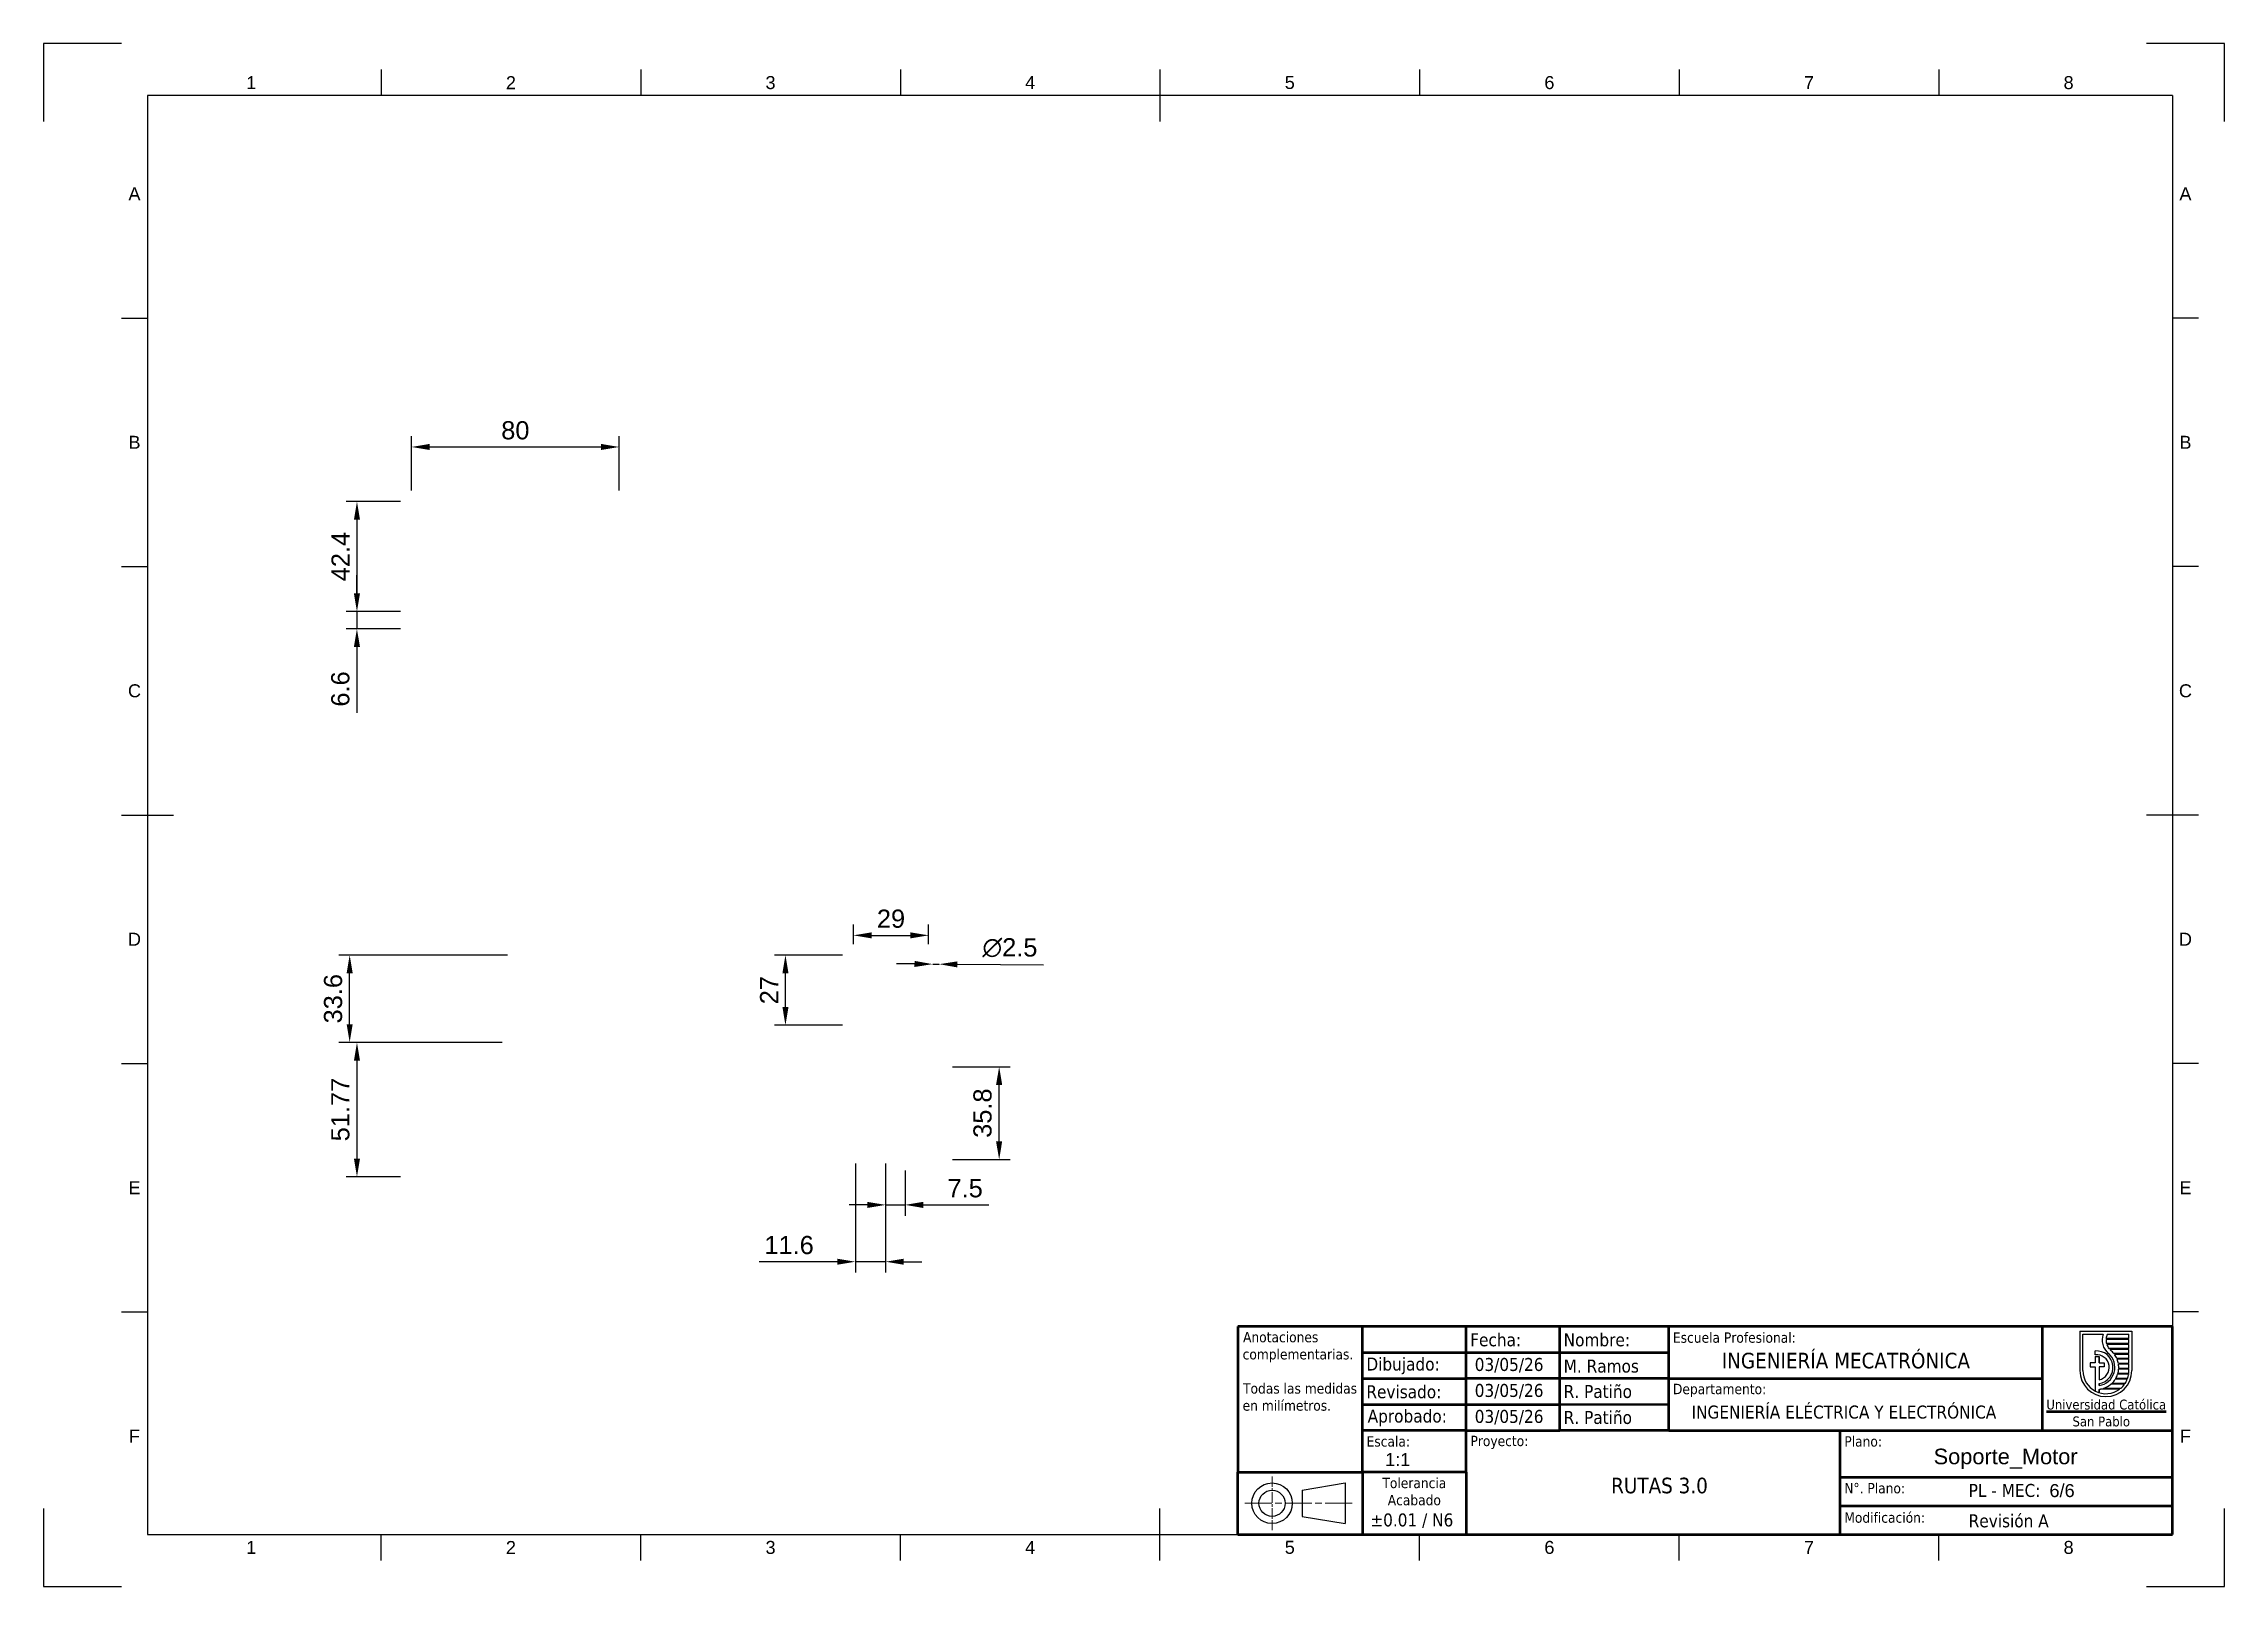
# Paper-space layout 'Brazo_2-Copiar(2)-Copiar-Copiar' of a CAD drawing. Header units: millimetres. Extents: x 0 to 420, y 0 to 297.
import ezdxf
from ezdxf.enums import TextEntityAlignment as Align

# ---------------------------------------------------------------- set-up
doc = ezdxf.new("R2010")
doc.units = ezdxf.units.MM
doc.header["$LTSCALE"] = 0.75
doc.linetypes.add('CHAIN', pattern=[0.3543, 0.2362, -0.0295, 0.0591, -0.0295])
for name, color, linetype, lineweight in [('BORDER', 7, 'Continuous', 25), ('FD_Dimensions', 7, 'Continuous', 25), ('Notes', 7, 'Continuous', 25), ('Title (ISO)', 7, 'Continuous', 50), ('TITLEBLOCK', 7, 'Continuous', 35)]:
    doc.layers.add(name, color=color, linetype=linetype, lineweight=lineweight)
doc.styles.add('FusionTitle', font='arial.ttf')
doc.styles.add('MtXpl_Tahoma', font='tahoma.ttf')
doc.styles.add('MtXpl_Tahoma_1', font='tahomabd.ttf')
doc.styles.get("Standard").update_dxf_attribs({"font": 'arial.ttf'})
doc.dimstyles.new('Dim-ISO-25', dxfattribs={"dimtxt": 3.5, "dimasz": 3.5, "dimexe": 2.1, "dimexo": 2.1, "dimgap": 1.4, "dimtad": 1, "dimzin": 12, "dimdsep": 46, "dimtxsty": 'Standard', "dimcen": 0, "dimazin": 3, "dimtp": 0.1, "dimtm": 0.1, "dimtfac": 0.714286, "dimtmove": 0, "dimatfit": 3, "dimfxl": 1, "dimtzin": 12, "dimarcsym": 0})

# ---------------------------------------------------------------- blocks, each defined once
blk = doc.blocks.new('ISO_A3_SHEET')
at = {"layer": 'BORDER'}
for p, q in [((65, 292), (65, 287)), ((115, 292), (115, 287)), ((165, 292), (165, 287)), ((215, 292), (215, 282)), ((265, 292), (265, 287)), ((315, 292), (315, 287)), ((365, 292), (365, 287)), ((410, 287), (20, 287)), ((20, 287), (20, 10)), ((410, 287), (410, 10)), ((15, 244.16666), (20, 244.16666)), ((415, 244.16666), (410, 244.16666)), ((15, 196.33333), (20, 196.33333)), ((415, 196.33333), (410, 196.33333)), ((15, 148.5), (25, 148.5)), ((415, 148.5), (405, 148.5)), ((15, 100.66667), (20, 100.66667)), ((415, 100.66667), (410, 100.66667)), ((15, 52.83334), (20, 52.83334)), ((415, 52.83334), (410, 52.83334)), ((215, 5), (215, 15)), ((20, 10), (410, 10)), ((65, 5), (65, 10)), ((115, 5), (115, 10)), ((165, 5), (165, 10)), ((265, 5), (265, 10)), ((315, 5), (315, 10)), ((365, 5), (365, 10))]:
    blk.add_line(p, q, dxfattribs=at)
at = {"layer": 'Defpoints'}
for p, q in [((15, 297), (0, 297)), ((0, 297), (0, 282)), ((420, 297), (405, 297)), ((420, 282), (420, 297)), ((0, 15), (0, 0)), ((420, 0), (420, 15)), ((0, 0), (15, 0)), ((405, 0), (420, 0))]:
    blk.add_line(p, q, dxfattribs=at)
at = {"layer": 'BORDER', "style": 'FusionTitle'}
for s, p in [('1', (40, 289.5)), ('2', (90, 289.5)), ('3', (140, 289.5)), ('4', (190, 289.5)), ('5', (240, 289.5)), ('6', (290, 289.5)), ('7', (340, 289.5)), ('8', (390, 289.5)), ('A', (17.5, 268.08333)), ('A', (412.5, 268.08333)), ('B', (17.5, 220.25)), ('B', (412.5, 220.25)), ('C', (17.5, 172.41667)), ('C', (412.5, 172.41667)), ('D', (17.5, 124.58334)), ('D', (412.5, 124.58334)), ('E', (17.5, 76.75001)), ('E', (412.5, 76.75001)), ('F', (17.5, 28.91668)), ('F', (412.5, 28.91668)), ('1', (40, 7.5)), ('2', (90, 7.5)), ('3', (140, 7.5)), ('4', (190, 7.5)), ('5', (240, 7.5)), ('6', (290, 7.5)), ('7', (340, 7.5)), ('8', (390, 7.5))]:
    blk.add_text(s, height=2.5, dxfattribs=at).set_placement(p, align=Align.MIDDLE)
blk = doc.blocks.new('MEC_UCSP_2026_ROTULO')
at = {"color": 7, "lineweight": 25}
blk.add_line((-17.82, 39.13), (-7.82, 39.13), dxfattribs=at)
at = {"lineweight": 25}
for p, q in [((-17.82, 39.13), (-17.82, 31.53)), ((-17.26, 31.53), (-17.26, 38.57)), ((-17.26, 38.57), (-13.32, 38.57)), ((-12.52, 38.57), (-8.38, 38.57)), ((-8.38, 37.69), (-8.38, 38.57)), ((-7.82, 39.13), (-7.82, 31.53)), ((-14.86, 34.59), (-14.86, 35.33)), ((-14.86, 34.23), (-14.86, 33.01)), ((-14.86, 34.23), (-14.12, 34.23)), ((-14.12, 34.23), (-14.12, 33.01)), ((-8.38, 37.53), (-12.79, 37.53)), ((-8.38, 37.69), (-12.78, 37.69)), ((-8.38, 36.73), (-12.71, 36.73)), ((-8.38, 36.58), (-12.66, 36.58)), ((-8.38, 35.77), (-12.21, 35.77)), ((-8.38, 35.62), (-12.08, 35.62)), ((-8.38, 34.82), (-11.28, 34.82)), ((-8.38, 34.66), (-11.16, 34.66)), ((-8.38, 33.86), (-10.71, 33.86)), ((-8.38, 33.71), (-10.64, 33.71)), ((-8.38, 36.73), (-8.38, 37.53)), ((-8.38, 35.77), (-8.38, 36.58)), ((-8.38, 34.82), (-8.38, 35.62)), ((-8.38, 33.86), (-8.38, 34.66)), ((-8.38, 32.9), (-8.38, 33.71)), ((-14.86, 33.01), (-15.86, 33.01)), ((-15.86, 33.01), (-15.86, 32.27)), ((-15.86, 32.27), (-14.86, 32.27)), ((-14.86, 32.27), (-14.86, 27.58)), ((-14.12, 33.01), (-13.13, 33.01)), ((-14.12, 32.27), (-14.12, 29.78)), ((-13.13, 32.27), (-14.12, 32.27)), ((-13.13, 33.01), (-13.13, 32.27)), ((-8.7, 29.88), (-11.02, 29.88)), ((-8.64, 30.03), (-10.92, 30.03)), ((-8.44, 30.84), (-10.57, 30.84)), ((-8.41, 30.99), (-10.52, 30.99)), ((-8.38, 32.9), (-10.42, 32.9)), ((-8.38, 32.75), (-10.39, 32.75)), ((-8.38, 31.79), (-10.37, 31.79)), ((-8.38, 31.95), (-10.36, 31.95)), ((-8.38, 31.95), (-8.38, 32.75)), ((-8.38, 31.53), (-8.38, 31.79)), ((-14.12, 29.03), (-14.12, 28.67)), ((-14.12, 27.93), (-14.12, 27.28)), ((-10.17, 27.97), (-13.85, 27.97)), ((-9.97, 28.12), (-13.26, 28.12)), ((-9.22, 28.92), (-11.84, 28.92)), ((-9.12, 29.08), (-11.67, 29.08))]:
    blk.add_line(p, q, dxfattribs=at)
for p, q in [((-14.12, 34.23), (-14.12, 33.01)), ((-14.12, 29.03), (-14.12, 28.67)), ((-14.12, 27.93), (-14.12, 27.28))]:
    blk.add_line(p, q)
for centre, radius, start, end in [((-10.22, 37.4), 3.32, 159.4919, 229.9701), ((-10.22, 37.4), 2.58, 153.2124, 173.7257), ((-14.62, 32.16), 3.17, 279.0593, 94.3439), ((-14.62, 32.16), 2.44, 281.8358, 95.6623), ((-14.62, 32.16), 3.53, 278.1382, 49.9701), ((-10.22, 37.4), 2.58, 177.1373, 195.1765), ((-10.22, 37.4), 2.58, 198.7319, 219.2627), ((-14.62, 32.16), 4.27, 38.4452, 49.9701), ((-14.62, 32.16), 4.27, 23.4265, 35.8674), ((-14.62, 32.16), 4.27, 9.9842, 21.2057), ((-12.82, 31.53), 5, 180, 0), ((-12.82, 31.53), 4.44, 180, 306.7065), ((-14.62, 32.16), 4.27, 313.664, 327.6519), ((-14.62, 32.16), 4.27, 330.0525, 341.8885), ((-14.62, 32.16), 4.27, 344.0373, 355.0278), ((-14.62, 32.16), 4.27, 357.0871, 7.9045), ((-12.82, 31.53), 4.44, 326.5146, 338.2428), ((-12.82, 31.53), 4.44, 340.3541, 351.0741), ((-12.82, 31.53), 4.44, 353.0681, 0), ((-14.62, 32.16), 4.27, 276.7227, 280.4384), ((-14.62, 32.16), 4.27, 288.631, 310.6014), ((-12.82, 31.53), 4.44, 309.8932, 324.1128)]:
    blk.add_arc(centre, radius, start, end, dxfattribs=at)
at = {"lineweight": 35}
blk.add_arc((-10.22, 37.4), 2.58, 223.8063, 229.9701, dxfattribs=at)
at = {"layer": 'Title (ISO)'}
for p, q in [((0, 40), (-180, 40)), ((-180, 40), (-180, 12)), ((-156, 35), (-156, 40)), ((-136, 35), (-136, 40)), ((-118, 35), (-118, 40)), ((-97, 35), (-97, 40)), ((-25, 20), (-25, 40)), ((0, 11), (0, 40)), ((-156, 29.95), (-156, 35)), ((-156, 35), (-136, 35)), ((-136, 35), (-118, 35)), ((-136, 30), (-136, 35)), ((-118, 30), (-118, 35.01)), ((-118, 35), (-97, 35)), ((-97, 30), (-97, 35)), ((-156, 30), (-136, 30)), ((-156, 24.96), (-156, 29.95)), ((-136, 20), (-136, 30)), ((-136, 30), (-136, 30)), ((-118, 30), (-136, 30)), ((-118, 25.06), (-118, 30)), ((-97, 30), (-118, 30)), ((-97, 30), (-25, 30)), ((-97, 25), (-97, 30)), ((-156, 25), (-136, 25)), ((-156, 20), (-156, 24.96)), ((-136, 25), (-118, 25)), ((-118, 20), (-118, 25.06)), ((-97, 24.94), (-118, 25)), ((-97, 20), (-97, 25)), ((-136, 20), (-156, 20)), ((-156, 12), (-156, 20)), ((-136, 12), (-136, 20)), ((-136, 20), (-118, 20)), ((-97, 20), (-118, 20)), ((-97, 20), (-64, 20)), ((-64, 11), (-64, 20)), ((-64, 20), (0, 20)), ((-180, 12), (-156, 12)), ((-180, 0), (-180, 12)), ((-136, 12), (-156, 12)), ((-156, 12), (-156, 0)), ((-136, 12), (-136, 0)), ((-64, 11), (0, 11)), ((-64, 5.5), (-64, 11)), ((0, 0), (0, 11)), ((-64, 0), (-64, 5.5)), ((-64, 5.5), (-0.09, 5.5)), ((-180, 0), (0, 0))]:
    blk.add_line(p, q, dxfattribs=at)
at = {"layer": 'Title (ISO)', "linetype": 'CHAIN', "lineweight": 18, "ltscale": 11.506328}
blk.add_line((-173.41, 11.18), (-173.41, 0.82), dxfattribs=at)
at = {"layer": 'Title (ISO)', "lineweight": 25}
for p, q in [((-167.64, 8.52), (-159.31, 9.9)), ((-167.64, 8.52), (-167.64, 3.48)), ((-159.31, 9.9), (-159.31, 2.1)), ((-167.64, 3.48), (-159.31, 2.1))]:
    blk.add_line(p, q, dxfattribs=at)
at = {"layer": 'Title (ISO)', "linetype": 'CHAIN', "lineweight": 18, "ltscale": 29.126099}
blk.add_line((-178.64, 6), (-158, 6), dxfattribs=at)
at = {"layer": 'Title (ISO)', "lineweight": 25}
for radius in [3.9, 2.52]:
    blk.add_circle((-173.41, 6), radius, dxfattribs=at)
at = {"layer": 'Title (ISO)'}
for s, height, style, p in [('Anotaciones', 2, 'MtXpl_Tahoma', (-179, 36.99)), ('Fecha:', 2.5, 'MtXpl_Tahoma', (-135.25, 36.22)), ('Nombre:', 2.5, 'MtXpl_Tahoma', (-117.25, 36.22)), ('Escuela Profesional:', 2, 'MtXpl_Tahoma', (-96.2, 36.9)), ('complementarias.', 2, 'MtXpl_Tahoma', (-179.08, 33.69)), ('Dibujado:', 2.5, 'MtXpl_Tahoma', (-155.25, 31.55)), ('03/05/26', 2.5, 'MtXpl_Tahoma', (-134.38, 31.47)), ('M. Ramos', 2.5, 'MtXpl_Tahoma', (-117.25, 31.16)), ('INGENIERÍA MECATRÓNICA', 3, 'MtXpl_Tahoma', (-86.81, 31.97)), ('Todas las medidas', 2, 'MtXpl_Tahoma', (-179, 27.11)), ('en milímetros.', 2, 'MtXpl_Tahoma', (-179.08, 23.82)), ('Revisado:', 2.5, 'MtXpl_Tahoma', (-155.25, 26.22)), ('03/05/26', 2.5, 'MtXpl_Tahoma', (-134.38, 26.47)), ('R. Patiño', 2.5, 'MtXpl_Tahoma', (-117.25, 26.27)), ('Departamento:', 2, 'MtXpl_Tahoma', (-96.2, 27)), ('INGENIERÍA ELÉCTRICA Y ELECTRÓNICA', 2.5, 'MtXpl_Tahoma', (-92.63, 22.31)), ('%%UUniversidad Católica', 1.9, 'MtXpl_Tahoma', (-24.29, 24.05)), ('Aprobado:', 2.5, 'MtXpl_Tahoma', (-155, 21.54)), ('03/05/26', 2.5, 'MtXpl_Tahoma', (-134.38, 21.47)), ('R. Patiño', 2.5, 'MtXpl_Tahoma', (-117.25, 21.27)), ('San Pablo', 1.9, 'MtXpl_Tahoma_1', (-19.25, 20.8)), ('Escala:', 2, 'MtXpl_Tahoma', (-155.2, 16.91)), ('Proyecto:', 2, 'MtXpl_Tahoma', (-135.2, 17)), ('Plano:', 2, 'MtXpl_Tahoma', (-63.2, 16.91)), ('Tolerancia', 2, 'MtXpl_Tahoma', (-152.16, 8.91)), ('RUTAS 3.0', 3, 'MtXpl_Tahoma', (-108.11, 7.92)), ('N°. Plano:', 2, 'MtXpl_Tahoma', (-63.2, 7.91)), ('PL - MEC:', 2.5, 'MtXpl_Tahoma', (-39.25, 7.22)), ('Acabado', 2, 'MtXpl_Tahoma', (-151.13, 5.62)), ('Modificación:', 2, 'MtXpl_Tahoma', (-63.2, 2.25)), ('±0.01 / N6', 2.5, 'MtXpl_Tahoma', (-154.49, 1.54)), ('Revisión A', 2.5, 'MtXpl_Tahoma', (-39.25, 1.37))]:
    blk.add_text(s, height=height, dxfattribs=dict(at, style=style)).set_placement(p)
at = {"layer": 'TITLEBLOCK', "lineweight": 13}
for tag, p in [('SCALE', (-151.64, 13.18)), ('SHEET', (-23.69, 7.19))]:
    blk.add_attdef(tag, p, '', height=2.5, dxfattribs=at)
blk = doc.blocks.new('*D599')
at = {"layer": 'Defpoints', "color": 0, "transparency": 16777216}
for p in [(110.85, 219.35), (70.85, 208.85), (110.85, 208.85)]:
    blk.add_point(p, dxfattribs=at)
at = {"layer": 'FD_Dimensions', "color": 0, "lineweight": -2, "transparency": 16777216}
for p, q in [((70.85, 210.95), (70.85, 221.45)), ((74.35, 219.35), (107.35, 219.35)), ((110.85, 210.95), (110.85, 221.45))]:
    blk.add_line(p, q, dxfattribs=at)
at = {"layer": 'FD_Dimensions', "color": 0, "transparency": 16777216}
for points in [[(74.35, 219.94), (74.35, 218.77), (70.85, 219.35)], [(107.35, 219.94), (107.35, 218.77), (110.85, 219.35)]]:
    blk.add_solid(points, dxfattribs=at)
at = {"layer": 'FD_Dimensions', "color": 0, "transparency": 16777216, "insert": (90.85, 222.54), "char_height": 3.5, "attachment_point": 5}
blk.add_mtext('80', dxfattribs=at)
blk = doc.blocks.new('*D600')
at = {"layer": 'Defpoints', "color": 0, "transparency": 16777216}
for p in [(70.85, 208.85), (60.35, 187.65), (70.85, 187.65)]:
    blk.add_point(p, dxfattribs=at)
at = {"layer": 'FD_Dimensions', "color": 0, "lineweight": -2, "transparency": 16777216}
for p, q in [((68.75, 208.85), (58.25, 208.85)), ((60.35, 205.35), (60.35, 191.15)), ((68.75, 187.65), (58.25, 187.65))]:
    blk.add_line(p, q, dxfattribs=at)
at = {"layer": 'FD_Dimensions', "color": 0, "transparency": 16777216}
for points in [[(59.77, 205.35), (60.93, 205.35), (60.35, 208.85)], [(59.77, 191.15), (60.93, 191.15), (60.35, 187.65)]]:
    blk.add_solid(points, dxfattribs=at)
at = {"layer": 'FD_Dimensions', "color": 0, "transparency": 16777216, "insert": (57.19, 198.25), "char_height": 3.5, "attachment_point": 5, "rotation": 90}
blk.add_mtext('42.4', dxfattribs=at)
blk = doc.blocks.new('*D601')
at = {"layer": 'Defpoints', "color": 0, "transparency": 16777216}
for p in [(60.34, 187.65), (70.85, 187.65), (70.85, 184.35)]:
    blk.add_point(p, dxfattribs=at)
at = {"layer": 'FD_Dimensions', "color": 0, "lineweight": -2, "transparency": 16777216}
for p, q in [((60.34, 191.15), (60.34, 194.65)), ((68.75, 187.65), (58.24, 187.65)), ((60.34, 187.65), (60.34, 184.35)), ((68.75, 184.35), (58.24, 184.35)), ((60.34, 180.85), (60.34, 168.16))]:
    blk.add_line(p, q, dxfattribs=at)
at = {"layer": 'FD_Dimensions', "color": 0, "transparency": 16777216}
for points in [[(59.76, 191.15), (60.93, 191.15), (60.34, 187.65)], [(59.76, 180.85), (60.93, 180.85), (60.34, 184.35)]]:
    blk.add_solid(points, dxfattribs=at)
at = {"layer": 'FD_Dimensions', "color": 0, "transparency": 16777216, "insert": (57.16, 172.76), "char_height": 3.5, "attachment_point": 5, "rotation": 90}
blk.add_mtext('6.6', dxfattribs=at)
blk = doc.blocks.new('*D602')
at = {"layer": 'Defpoints', "color": 0, "transparency": 16777216}
for p in [(170.45, 125.33), (155.95, 121.53), (170.45, 121.53)]:
    blk.add_point(p, dxfattribs=at)
at = {"layer": 'FD_Dimensions', "color": 0, "lineweight": -2, "transparency": 16777216}
for p, q in [((155.95, 123.63), (155.95, 127.43)), ((170.45, 123.63), (170.45, 127.43)), ((159.45, 125.33), (166.95, 125.33))]:
    blk.add_line(p, q, dxfattribs=at)
at = {"layer": 'FD_Dimensions', "color": 0, "transparency": 16777216}
for points in [[(159.45, 125.91), (159.45, 124.75), (155.95, 125.33)], [(166.95, 125.91), (166.95, 124.75), (170.45, 125.33)]]:
    blk.add_solid(points, dxfattribs=at)
at = {"layer": 'FD_Dimensions', "color": 0, "transparency": 16777216, "insert": (163.2, 128.52), "char_height": 3.5, "attachment_point": 5}
blk.add_mtext('29', dxfattribs=at)
blk = doc.blocks.new('*D603')
at = {"layer": 'Defpoints', "color": 0, "transparency": 16777216}
for p in [(171.23, 119.79), (172.48, 119.78)]:
    blk.add_point(p, dxfattribs=at)
at = {"layer": 'FD_Dimensions', "color": 0, "lineweight": -2, "transparency": 16777216}
for p, q in [((167.73, 119.82), (164.23, 119.86)), ((171.23, 119.79), (172.48, 119.78)), ((192.58, 119.57), (175.98, 119.74))]:
    blk.add_line(p, q, dxfattribs=at)
at = {"layer": 'FD_Dimensions', "color": 0, "transparency": 16777216}
for points in [[(167.73, 120.41), (167.72, 119.24), (171.23, 119.79)], [(175.98, 120.32), (175.97, 119.16), (172.48, 119.78)]]:
    blk.add_solid(points, dxfattribs=at)
at = {"layer": 'FD_Dimensions', "color": 0, "transparency": 16777216, "insert": (186.11, 122.92), "char_height": 3.5, "attachment_point": 5, "rotation": 359.4212}
blk.add_mtext('∅2.5', dxfattribs=at)
blk = doc.blocks.new('*D604')
at = {"layer": 'Defpoints', "color": 0, "transparency": 16777216}
for p in [(162.15, 82.15), (165.9, 82.15), (165.9, 73.44)]:
    blk.add_point(p, dxfattribs=at)
at = {"layer": 'FD_Dimensions', "color": 0, "lineweight": -2, "transparency": 16777216}
for p, q in [((162.15, 80.05), (162.15, 71.34)), ((165.9, 80.05), (165.9, 71.34)), ((158.65, 73.44), (155.15, 73.44)), ((162.15, 73.44), (165.9, 73.44)), ((169.4, 73.44), (182.07, 73.44))]:
    blk.add_line(p, q, dxfattribs=at)
at = {"layer": 'FD_Dimensions', "color": 0, "transparency": 16777216}
for points in [[(158.65, 74.02), (158.65, 72.85), (162.15, 73.44)], [(169.4, 74.02), (169.4, 72.85), (165.9, 73.44)]]:
    blk.add_solid(points, dxfattribs=at)
at = {"layer": 'FD_Dimensions', "color": 0, "transparency": 16777216, "insert": (177.48, 76.62), "char_height": 3.5, "attachment_point": 5}
blk.add_mtext('7.5', dxfattribs=at)
blk = doc.blocks.new('*D605')
at = {"layer": 'Defpoints', "color": 0, "transparency": 16777216}
for p in [(156.35, 83.5), (162.15, 83.5), (156.35, 62.5)]:
    blk.add_point(p, dxfattribs=at)
at = {"layer": 'FD_Dimensions', "color": 0, "lineweight": -2, "transparency": 16777216}
for p, q in [((156.35, 81.4), (156.35, 60.4)), ((162.15, 81.4), (162.15, 60.4)), ((152.85, 62.5), (137.79, 62.5)), ((162.15, 62.5), (156.35, 62.5)), ((165.65, 62.5), (169.15, 62.5))]:
    blk.add_line(p, q, dxfattribs=at)
at = {"layer": 'FD_Dimensions', "color": 0, "transparency": 16777216}
for points in [[(152.85, 63.08), (152.85, 61.92), (156.35, 62.5)], [(165.65, 63.08), (165.65, 61.92), (162.15, 62.5)]]:
    blk.add_solid(points, dxfattribs=at)
at = {"layer": 'FD_Dimensions', "color": 0, "transparency": 16777216, "insert": (143.57, 65.69), "char_height": 3.5, "attachment_point": 5}
blk.add_mtext('11.6', dxfattribs=at)
blk = doc.blocks.new('*D606')
at = {"layer": 'Defpoints', "color": 0, "transparency": 16777216}
for p in [(70.85, 104.73), (60.35, 78.85), (70.85, 78.85)]:
    blk.add_point(p, dxfattribs=at)
at = {"layer": 'FD_Dimensions', "color": 0, "lineweight": -2, "transparency": 16777216}
for p, q in [((68.75, 104.73), (58.25, 104.73)), ((60.35, 101.23), (60.35, 82.35)), ((68.75, 78.85), (58.25, 78.85))]:
    blk.add_line(p, q, dxfattribs=at)
at = {"layer": 'FD_Dimensions', "color": 0, "transparency": 16777216}
for points in [[(59.77, 101.23), (60.93, 101.23), (60.35, 104.73)], [(59.77, 82.35), (60.93, 82.35), (60.35, 78.85)]]:
    blk.add_solid(points, dxfattribs=at)
at = {"layer": 'FD_Dimensions', "color": 0, "transparency": 16777216, "insert": (57.16, 91.79), "char_height": 3.5, "attachment_point": 5, "rotation": 90}
blk.add_mtext('51.77', dxfattribs=at)
blk = doc.blocks.new('*D607')
at = {"layer": 'Defpoints', "color": 0, "transparency": 16777216}
for p in [(58.94, 121.53), (91.44, 121.53), (90.44, 104.73)]:
    blk.add_point(p, dxfattribs=at)
at = {"layer": 'FD_Dimensions', "color": 0, "lineweight": -2, "transparency": 16777216}
for p, q in [((89.34, 121.53), (56.84, 121.53)), ((58.94, 108.23), (58.94, 118.03)), ((88.34, 104.73), (56.84, 104.73))]:
    blk.add_line(p, q, dxfattribs=at)
at = {"layer": 'FD_Dimensions', "color": 0, "transparency": 16777216}
for points in [[(58.36, 118.03), (59.53, 118.03), (58.94, 121.53)], [(58.36, 108.23), (59.53, 108.23), (58.94, 104.73)]]:
    blk.add_solid(points, dxfattribs=at)
at = {"layer": 'FD_Dimensions', "color": 0, "transparency": 16777216, "insert": (55.76, 113.13), "char_height": 3.5, "attachment_point": 5, "rotation": 90}
blk.add_mtext('33.6', dxfattribs=at)
blk = doc.blocks.new('*D608')
at = {"layer": 'Defpoints', "color": 0, "transparency": 16777216}
for p in [(142.87, 121.53), (155.95, 121.53), (155.95, 108.03)]:
    blk.add_point(p, dxfattribs=at)
at = {"layer": 'FD_Dimensions', "color": 0, "lineweight": -2, "transparency": 16777216}
for p, q in [((153.85, 121.53), (140.77, 121.53)), ((142.87, 111.53), (142.87, 118.03)), ((153.85, 108.03), (140.77, 108.03))]:
    blk.add_line(p, q, dxfattribs=at)
at = {"layer": 'FD_Dimensions', "color": 0, "transparency": 16777216}
for points in [[(142.29, 118.03), (143.46, 118.03), (142.87, 121.53)], [(142.29, 111.53), (143.46, 111.53), (142.87, 108.03)]]:
    blk.add_solid(points, dxfattribs=at)
at = {"layer": 'FD_Dimensions', "color": 0, "transparency": 16777216, "insert": (139.72, 114.78), "char_height": 3.5, "attachment_point": 5, "rotation": 90}
blk.add_mtext('27', dxfattribs=at)
blk = doc.blocks.new('*D609')
at = {"layer": 'Defpoints', "color": 0, "transparency": 16777216}
for p in [(172.97, 100.05), (184.03, 100.05), (172.97, 82.15)]:
    blk.add_point(p, dxfattribs=at)
at = {"layer": 'FD_Dimensions', "color": 0, "lineweight": -2, "transparency": 16777216}
for p, q in [((175.07, 100.05), (186.13, 100.05)), ((184.03, 85.65), (184.03, 96.55)), ((175.07, 82.15), (186.13, 82.15))]:
    blk.add_line(p, q, dxfattribs=at)
at = {"layer": 'FD_Dimensions', "color": 0, "transparency": 16777216}
for points in [[(183.44, 96.55), (184.61, 96.55), (184.03, 100.05)], [(183.44, 85.65), (184.61, 85.65), (184.03, 82.15)]]:
    blk.add_solid(points, dxfattribs=at)
at = {"layer": 'FD_Dimensions', "color": 0, "transparency": 16777216, "insert": (180.84, 91.1), "char_height": 3.5, "attachment_point": 5, "rotation": 90}
blk.add_mtext('35.8', dxfattribs=at)

psp = doc.layouts.new('Brazo_2-Copiar(2)-Copiar-Copiar')

# ---------------------------------------------------------------- block references
at = {"layer": 'BORDER'}
psp.add_blockref('ISO_A3_SHEET', (0, 0), dxfattribs=at)
at = {"layer": 'TITLEBLOCK'}
psp.add_blockref('MEC_UCSP_2026_ROTULO', (410, 10), dxfattribs=at).add_auto_attribs({'SCALE': '1:1', 'SHEET': '6/6'})

# ---------------------------------------------------------------- texts
at = {"layer": 'Notes', "insert": (345.8005, 26.5116), "char_height": 3, "attachment_point": 1}
psp.add_mtext_dynamic_manual_height_columns('\\pi18.2043;Soporte_Motor', width=64, gutter_width=17.5, heights=[0], dxfattribs=at)

# ---------------------------------------------------------------- dimensions: what is measured, and where the dimension line sits
at = {"layer": 'FD_Dimensions'}
for p1, p2, distance, picture, middle in [((70.8483, 208.8528), (110.8483, 208.8528), 10.5, '*D599', (90.8483, 222.5398)), ((70.8483, 208.8528), (70.8483, 187.6528), -10.5, '*D600', (57.1912, 198.2528)), ((155.9514, 108.0322), (155.9514, 121.5334), 13.0779, '*D608', (139.7164, 114.7828)), ((70.8483, 104.7322), (70.8483, 78.8495), -10.5, '*D606', (57.1613, 91.7908)), ((162.1464, 82.1495), (165.8964, 82.1495), -8.712, '*D604', (177.4813, 76.6173))]:
    dim = psp.add_aligned_dim(p1=p1, p2=p2, distance=distance, dimstyle='Dim-ISO-25', override={"dimlfac": -2, "dimclrd": 0, "dimclre": 0}, dxfattribs=at)
    dim.commit()
    dim.dimension.update_dxf_attribs({"geometry": picture, "text_midpoint": middle})
for base, p1, p2, picture, middle in [((60.3441, 187.6528), (70.8483, 184.3528), (70.8483, 187.6528), '*D601', (60.3441, 172.7584)), ((184.0255, 100.0495), (172.9714, 82.1495), (172.9714, 100.0495), '*D609', (184.0255, 91.0995))]:
    dim = psp.add_linear_dim(base=base, p1=p1, p2=p2, angle=90, dimstyle='Dim-ISO-25', override={"dimlfac": -2}, dxfattribs=at)
    dim.commit()
    dim.dimension.update_dxf_attribs({"geometry": picture, "text_midpoint": middle, "dimtype": 161})
for base, p1, p2, angle, picture, middle in [((170.4514, 125.3313), (155.9514, 121.5334), (170.4514, 121.5334), 180, '*D602', (163.2014, 128.5183)), ((58.9439, 121.5334), (90.4439, 104.7322), (91.4439, 121.5334), 90, '*D607', (55.7557, 113.1328))]:
    dim = psp.add_linear_dim(base=base, p1=p1, p2=p2, angle=angle, dimstyle='Dim-ISO-25', override={"dimlfac": -2, "dimclrd": 0, "dimclre": 0}, dxfattribs=at)
    dim.commit()
    dim.dimension.update_dxf_attribs({"geometry": picture, "text_midpoint": middle})
dim = psp.add_diameter_dim_2p(p1=(171.2264, 119.7885), p2=(172.4764, 119.7759), dimstyle='Dim-ISO-25', override={"dimlfac": -2, "dimclrd": 0, "dimclre": 0}, dxfattribs=at)
dim.commit()
dim.dimension.update_dxf_attribs({"geometry": '*D603', "text_midpoint": (186.0769, 119.6385), "dimtype": 163})
dim = psp.add_linear_dim(base=(156.3464, 62.4995), p1=(162.1464, 83.4995), p2=(156.3464, 83.4995), dimstyle='Dim-ISO-25', override={"dimlfac": -2, "dimclrd": 0, "dimclre": 0}, dxfattribs=at)
dim.commit()
dim.dimension.update_dxf_attribs({"geometry": '*D605', "text_midpoint": (143.5667, 65.6865)})

doc.saveas('drawing.dxf')
